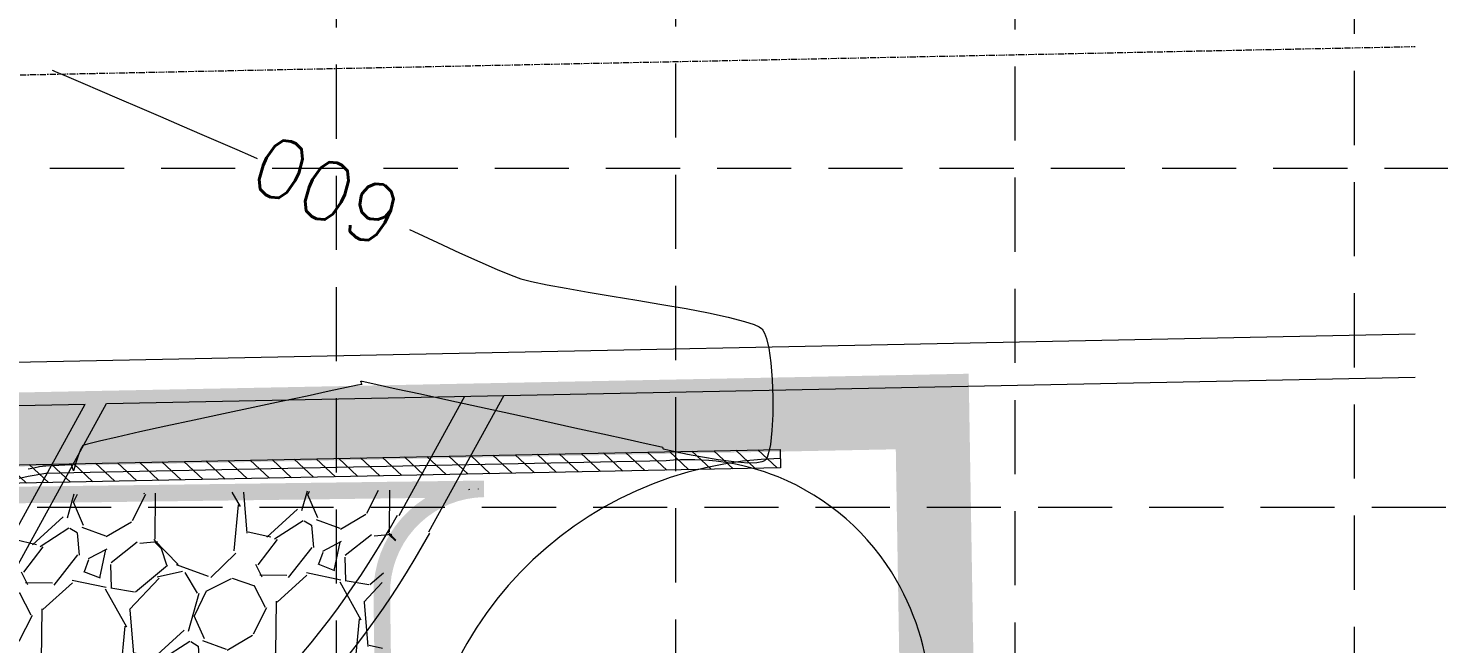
# Model space of a CAD drawing. Extents: x 2140663 to 2528301, y 336313 to 7007653.
# Drawn here: x 2528110.2 to 2528224.4, y 7007476.2 to 7007526 of the extents above; entities that cross this region are included whole.
import ezdxf

# ---------------------------------------------------------------- set-up
doc = ezdxf.new("R2010")
doc.units = 0
doc.header["$MEASUREMENT"] = 0
doc.linetypes.add('HIDDEN', pattern=[0.375, 0.25, -0.125])
doc.linetypes.add('xdrc002pt$0$CL', pattern=[0.7000000000000001, 0.5, -0.05, 0.1, -0.05])
for name, color, linetype in [('1 EXISTING CONTOURS', 43, 'Continuous'), ('CONSTRUCTION ENTRANCE', 254, 'HIDDEN'), ('GRID', 254, 'HIDDEN'), ('LIMITS OF DISTURBANCE', 1, 'HIDDEN'), ('xdrc002ar$0$C-PVMT-SAWCUT-N', 2, 'Continuous'), ('xdrc002ar$0$C-PVMT-SAWCUT-PATT-N', 7, 'Continuous'), ('xdrc002ar$0$xdrc002ar$0$C-PKNG-FACE-N', 1, 'Continuous'), ('xdrc002bs$0$C-STRM-PIPE-E', 5, 'Continuous'), ('xdrc002bs$0$v-pave-exst', 6, 'Continuous'), ('xdrc002pt$0$V-RWAY-CNTR-E', 2, 'xdrc002pt$0$CL'), ('xdrc002STM$0$C-STRM-PIPE-N', 5, 'Continuous')]:
    doc.layers.add(name, color=color, linetype=linetype)
doc.styles.add('L200', font='simplex', dxfattribs={"height": 12})

msp = doc.modelspace()

# ---------------------------------------------------------------- hatches: boundary and pattern name
at = {"layer": 'CONSTRUCTION ENTRANCE', "lineweight": 0}
h = msp.add_hatch(dxfattribs=at)
h.set_pattern_fill('GRAVEL', color=4, scale=13.41771213747483, angle=46.820067025844, style=0)
h.set_pattern_definition([(274.8328670258439, (2536502.560709004, 6988757.099675195), (14.60575907442651, -160.9091231494942), [1.805165320127311, -178.7116887176952]), (231.7897670258439, (2536502.712793074, 6988755.30092454), (100.3953443141131, 126.5932506455939), [3.097720365754542, -306.6742222857146]), (179.330467025844, (2536500.79670438, 6988752.866901211), (199.4436801400255, -3.155022489183131), [2.184242523435255, -216.2402781743329]), (314.093767025844, (2536499.661945657, 6988746.755613831), (-186.5045603741198, 193.4168665102504), [2.820912964358433, -279.2703298006364]), (339.653767025844, (2536501.624833944, 6988744.729628506), (-163.3198950591322, 61.25788960381504), [2.766128445701122, -273.8470918203508]), (44.093767025844, (2536504.218382755, 6988743.767863453), (-193.4168665102504, -186.5045603741197), [2.820912964358432, -279.2703298006363]), (84.51426702584396, (2536506.244368077, 6988745.73075174), (-21.51827288110513, -219.0122793370093), [3.73051308786999, -369.320500509462]), (119.075367025844, (2536506.600994346, 6988749.444176456), (-150.9832217295242, 270.4860781968358), [3.521988423541493, -348.6769746900169]), (168.249667025844, (2536504.889447845, 6988752.522328499), (-200.6490630770229, 41.08660048728137), [2.830466375400297, -280.2164797720083]), (222.056467025844, (2536502.118293217, 6988753.098748028), (110.7821607532732, 98.44584011868443), [3.231414449492337, -158.3392409365638]), (269.217467025844, (2536499.719015923, 6988750.934146815), (-2.552319228480662, -218.4096170139132), [4.178919609792264, -413.7133499768134]), (185.6341670258433, (2536508.849602195, 6988756.350261994), (-122.977254306137, -13.40042767096281), [1.426316217925709, -141.2059093716913]), (218.289267025844, (2536507.430170287, 6988756.210231473), (138.9298636150644, 108.8326490136924), [2.713557849546497, -268.6428711552858]), (271.820067025844, (2536505.300315109, 6988754.528818858), (9.784310562034927, -9.181632602815903), [1.897546268193811, -17.07795666688071]), (250.0186670258439, (2536503.483484123, 6988754.945712905), (26.33951829955445, 67.28480672745151), [1.021866120965807, -101.1643836973872]), (338.6214670258439, (2536503.134299263, 6988753.985362485), (-38.53455421391525, 17.76058513279236), [1.445127850342452, -70.8114659324622]), (77.78386702584397, (2536504.479995212, 6988753.458571807), (7.976231757782472, 47.7161855784231), [2.347146966496334, -75.89088845693679]), (208.385167025844, (2536504.976652, 6988755.752564617), (28.14755542434317, 10.38700422022133), [1.697219825981319, -40.73331607668808]), (63.20956702584396, (2536497.808954007, 6988748.310464114), (62.4634665272159, 125.3879192018091), [2.37761859076054, -235.3848442823397]), (117.166267025844, (2536498.880615684, 6988750.432877881), (70.90092836322366, -140.1351306216062), [1.994690504069145, -197.4739439537691]), (340.0186670258439, (2536503.019790491, 6988757.588890572), (-67.28480672745151, 26.33951829955445), [2.043718824219476, -100.1425309941335]), (30.43056702584394, (2536504.940491331, 6988756.890520853), (-121.1691690741973, -70.29827450389251), [2.377618590760539, -235.3848442823396]), (26.264067025844, (2536503.875224673, 6988742.617853662), (-65.47674164009656, -30.55833295526075), [2.292818650051698, -112.3481675233817]), (341.595167025844, (2536505.931343891, 6988743.632445083), (-153.5354934499215, 52.07649754670328), [1.92112118841937, -190.1912794254725]), (113.621467025844, (2536512.895914325, 6988748.505103883), (-30.55826334498828, 65.4767743703171), [2.04371882421948, -100.1425309941337]), (64.17406702584398, (2536512.077009052, 6988750.377590501), (-80.2240290934348, -163.9224862693096), [2.249224503317043, -222.6726220313409]), (116.264067025844, (2536508.396915742, 6988743.710793192), (30.55833295526072, -65.47674164009656), [1.146409325025849, -113.4945768484076]), (148.129967025844, (2536512.345016537, 6988747.918045431), (-48.31884551817854, 26.94224158635469), [0.6841691418898413, -67.73299998362491]), (212.7838670258439, (2536511.763984859, 6988748.279283845), (37.32918282470244, 20.17131602002476), [2.76612844570112, -52.55650755688198]), (232.8290670258439, (2536509.438443532, 6988746.781503825), (82.0319944722898, 107.0246964006414), [2.563453903864566, -253.7815742043644]), (350.5101670258439, (2536505.360582887, 6988752.63222513), (-28.7502527562006, 8.578934871238934), [1.935129279890894, -46.44311613509359]), (39.97726702584394, (2536507.269230172, 6988752.313174163), (175.6563934434901, 147.9698889174732), [3.378499409943308, -334.4708646227659]), (107.765467025844, (2536509.858166838, 6988754.483802154), (31.76363720677208, -103.4086422652588), [1.381433970825854, -136.7623656431236]), (136.820067025844, (2536509.436660649, 6988755.799364209), (-18.9659372958614, -0.6026777727210184), [0.8050627282484895, -12.61264940922634]), (167.0764670258439, (2536508.961281709, 6988746.861266569), (105.2166488676727, -25.13425077167035), [1.864042240986553, -184.5407722370029]), (94.83286702584392, (2536507.144450726, 6988747.278160612), (-14.60575907442654, 160.9091231494942), [3.610330640254623, -176.9065233975678]), (46.82006702584399, (2536506.840282574, 6988750.875661921), (-0.6026777727210209, 18.96593729586141), [3.488605155743457, -9.929106981731373]), (12.12486702584397, (2536509.227506312, 6988753.41958188), (-160.3064818828094, -33.57153178998048), [2.121528136904696, -210.0311245410191]), (300.8746670258439, (2536511.301705857, 6988753.86519518), (29.95560263123791, -46.51082666028691), [1.953645722640611, -95.72877458651134]), (254.466067025844, (2536512.304243722, 6988752.188394711), (-76.60777616197753, -277.7181705628543), [3.180869927870449, -314.9066461499475]), (222.246167025844, (2536511.452375304, 6988749.123710857), (-129.1454486938804, -118.0144213807274), [3.365148786366548, -333.1493675720606])])
edge = h.paths.add_edge_path()
edge.add_line((2528147.118312463, 7007488.756027736), (2528096.800879529, 7007488.093540034))
edge.add_arc((2528096.911294121, 7007479.707302898), 8.3869639730208, 0.7933781100293231, 90.75432216880569, ccw=False)
edge.add_line((2528105.297454044, 7007479.823433982), (2528106.31629737, 7007402.968802542))
edge.add_line((2528106.31629737, 7007402.968802542), (2528139.88639136, 7007403.41079199))
edge.add_line((2528139.88639136, 7007403.41079199), (2528138.84256713, 7007480.25365951))
edge.add_arc((2528147.228727057, 7007480.369790596), 8.386963977049277, 90.75432218437521, 180.7933781223564, ccw=False)
at = {"layer": 'xdrc002ar$0$C-PVMT-SAWCUT-PATT-N', "lineweight": 0}
h = msp.add_hatch(dxfattribs=at)
h.set_pattern_fill('ANSI31', scale=9.999996000000001, angle=91.78437573754852, style=0)
h.set_pattern_definition([(136.7843757375485, (1.012731676921248, -9.984526421874762), (-0.8559319906829769, -0.9109770454439162), [])])
h.paths.add_polyline_path([(2528171.098114824, 7007490.45111734), (2527875.342229442, 7007484.487189103), (2527875.311988047, 7007485.986883625), (2528171.06787343, 7007491.950811863)])

# ---------------------------------------------------------------- linework, layer by layer
at = {"layer": '1 EXISTING CONTOURS', "color": 43, "lineweight": 0, "extrusion": (0.3959397147435685, 0.9182765064449715, 0), "elevation": 7435823.436969937}
msp.add_lwpolyline([(453050.5112731801, 600), (453050.4365870822, 600)], dxfattribs=at)
at = {"layer": '1 EXISTING CONTOURS', "color": 43, "lineweight": 0, "extrusion": (-0.3954600992660905, -0.9184831571065709, 0), "elevation": -7436059.02439904}
msp.add_lwpolyline([(-449167.0842088438, 600), (-449166.8832259709, 600)], dxfattribs=at)
at = {"layer": '1 EXISTING CONTOURS', "color": 43, "lineweight": 0, "extrusion": (-0.3950865342539143, -0.9186439084058798, 0), "elevation": -7436241.078405721}
msp.add_lwpolyline([(-446142.7206226923, 600), (-446142.2979141208, 600)], dxfattribs=at)
at = {"layer": '1 EXISTING CONTOURS', "color": 43, "lineweight": 0, "extrusion": (-0.3948795813540778, -0.91873288622408, 0), "elevation": -7436341.392180887}
msp.add_lwpolyline([(-444467.1248743054, 600), (-444466.3567779269, 600)], dxfattribs=at)
at = {"layer": '1 EXISTING CONTOURS', "color": 43, "lineweight": 0, "extrusion": (-0.3948093516295406, -0.918763068405485, 0), "elevation": -7436375.345767588}
msp.add_lwpolyline([(-443897.9164518444, 600.0000000000007), (-443896.6744500017, 600.0000000000007)], dxfattribs=at)
at = {"layer": '1 EXISTING CONTOURS', "color": 43, "lineweight": 0, "extrusion": (-0.39484332116522, -0.9187484703286417, 0), "elevation": -7436358.928310031}
msp.add_lwpolyline([(-444171.6223166813, 600), (-444170.1277218936, 600)], dxfattribs=at)
at = {"layer": '1 EXISTING CONTOURS', "color": 43, "lineweight": 0, "extrusion": (-0.3949497626408347, -0.9187027185058007, 0), "elevation": -7436307.417851634}
msp.add_lwpolyline([(-445031.6845141677, 600), (-445030.0022641825, 600)], dxfattribs=at)
at = {"layer": '1 EXISTING CONTOURS', "color": 43, "lineweight": 0, "elevation": 600}
for points in [[(2528117.576708034, 7007520.334187436), (2528119.234806336, 7007519.621013106)], [(2528119.234806336, 7007519.621013106), (2528120.945795014, 7007518.884572043)], [(2528122.649953776, 7007518.150367613), (2528124.287562332, 7007517.443903181)], [(2528124.287562332, 7007517.443903181), (2528125.79890039, 7007516.790682112)], [(2528125.79890039, 7007516.790682112), (2528127.124247658, 7007516.216207771)], [(2528143.341688612, 7007508.696023515), (2528145.142756431, 7007507.873335517)], [(2528149.314007934, 7007506.054534812), (2528150.104276158, 7007505.759803152)], [(2528153.760340145, 7007504.990082597), (2528155.539982629, 7007504.686225237)], [(2528161.516620226, 7007503.689279795), (2528163.472556775, 7007503.341954038)], [(2528169.379913945, 7007501.858749805), (2528169.560307034, 7007501.735039161)], [(2528169.80544331, 7007501.364537188), (2528169.967861332, 7007500.919040777)], [(2528169.967861332, 7007500.919040777), (2528170.149975745, 7007500.147119032)], [(2528170.149975745, 7007500.147119032), (2528170.322669482, 7007498.960372369)], [(2528135.97786034, 7007496.947233787), (2528134.579741908, 7007496.649916806)], [(2528137.215826547, 7007497.215493076), (2528136.888728974, 7007497.142318836)], [(2528137.120973913, 7007497.46059444), (2528137.120372457, 7007497.450195997)], [(2528137.120372457, 7007497.450195997), (2528137.137535646, 7007497.404933424)], [(2528137.136425915, 7007497.458084232), (2528137.120973913, 7007497.46059444)], [(2528137.253626422, 7007497.434069368), (2528137.136425915, 7007497.458084232)], [(2528137.184249351, 7007497.308142259), (2528137.215826547, 7007497.215493076)], [(2528130.707840701, 7007495.827302583), (2528128.427100452, 7007495.341363103)], [(2528149.354055471, 7007494.796001664), (2528146.752168716, 7007495.365462088)], [(2528170.487032644, 7007496.185749803), (2528170.479828356, 7007494.775954089)], [(2528123.658646978, 7007494.318613815), (2528121.363976278, 7007493.821161772)], [(2528126.045195456, 7007494.83190722), (2528123.658646978, 7007494.318613815)], [(2528154.450822797, 7007493.679302112), (2528151.955877567, 7007494.226132576)], [(2528158.692833833, 7007492.748546224), (2528156.732078955, 7007493.178957565)], [(2528115.996443489, 7007492.62064262), (2528115.034496538, 7007492.383344836)], [(2528161.225590927, 7007492.191312317), (2528160.226275226, 7007492.411515377)], [(2528161.605207613, 7007492.058833005), (2528161.583968729, 7007492.111384333)], [(2528161.625141058, 7007491.999784618), (2528161.605207613, 7007492.058833005)], [(2528161.636092992, 7007491.972390388), (2528161.625141058, 7007491.999784618)], [(2528161.640019083, 7007491.966548944), (2528161.636092992, 7007491.972390388)], [(2528161.651430783, 7007491.963513075), (2528161.640019083, 7007491.966548944)], [(2528161.735651374, 7007491.943412107), (2528161.651430783, 7007491.963513075)], [(2528162.001896914, 7007491.882369596), (2528161.735651374, 7007491.943412107)], [(2528113.776146335, 7007490.570040452), (2528113.721965862, 7007490.705899616)], [(2528164.782119811, 7007491.317489818), (2528163.579903158, 7007491.547084416)], [(2528166.073542912, 7007491.101092326), (2528164.782119811, 7007491.317489818)], [(2528167.341019745, 7007490.932742136), (2528166.073542912, 7007491.101092326)], [(2528169.799404782, 7007491.013618067), (2528169.608157496, 7007490.933278208)], [(2528169.868245441, 7007491.064477279), (2528169.799404782, 7007491.013618067)], [(2528169.920627294, 7007491.122661911), (2528169.868245441, 7007491.064477279)], [(2528111.444083029, 7007490.591628915), (2528111.352635215, 7007490.568872956)], [(2528111.645947396, 7007490.60166956), (2528111.444083029, 7007490.591628915)], [(2528113.868051675, 7007490.275008698), (2528113.829330833, 7007490.388394301)], [(2528113.890842603, 7007490.233658893), (2528113.868051675, 7007490.275008698)], [(2528113.900837776, 7007490.227928192), (2528113.890842603, 7007490.233658893)], [(2528113.908084077, 7007490.23616259), (2528113.900837776, 7007490.227928192)], [(2528113.987088017, 7007490.486594979), (2528113.931589709, 7007490.29820775)]]:
    msp.add_lwpolyline(points, dxfattribs=at)
at = {"layer": '1 EXISTING CONTOURS', "color": 43, "lineweight": 0, "extrusion": (-0.3956717478192118, -0.9183920012596418, 0), "elevation": -7435955.325587923}
msp.add_lwpolyline([(-450871.1900996529, 600), (-450869.3345099273, 600)], dxfattribs=at)
at = {"layer": '1 EXISTING CONTOURS', "color": 43, "lineweight": 0, "extrusion": (0.3993096688003939, 0.9168161148248432, 0), "elevation": 7434109.396584321}
msp.add_lwpolyline([(480341.2915712725, 600.0000000000007), (480340.1139783286, 600.0000000000007)], dxfattribs=at)
at = {"layer": '1 EXISTING CONTOURS', "color": 43, "lineweight": 0, "extrusion": (-0.4025609662894824, -0.9153931769573546, 0), "elevation": -7432357.833953722}
msp.add_lwpolyline([(-506721.0016831663, 600.0000000000003), (-506720.4001420569, 600.0000000000003)], dxfattribs=at)
at = {"layer": '1 EXISTING CONTOURS', "color": 43, "lineweight": 0, "extrusion": (0.4222368369937093, 0.906485550621491, 0), "elevation": 7419680.620430839}
msp.add_lwpolyline([(667105.3953879992, 600), (667105.0037311967, 600)], dxfattribs=at)
at = {"layer": '1 EXISTING CONTOURS', "color": 43, "lineweight": 0, "extrusion": (0.4194669293722335, 0.9077706181426175, 0), "elevation": 7421683.025180017}
msp.add_lwpolyline([(644446.0170991844, 600.0000000000007), (644443.9112323937, 600.0000000000007)], dxfattribs=at)
at = {"layer": '1 EXISTING CONTOURS', "color": 43, "lineweight": 0, "extrusion": (0.4096035522502284, 0.9122636296509876, 0), "elevation": 7428231.798414126}
msp.add_lwpolyline([(563965.2531241747, 600), (563963.462367536, 600)], dxfattribs=at)
at = {"layer": '1 EXISTING CONTOURS', "color": 43, "lineweight": 0, "extrusion": (-0.4003714255909007, -0.9163529459604035, 0), "elevation": -7433547.540396323}
msp.add_lwpolyline([(-488930.8770411098, 600.0000000000003), (-488929.3390234681, 600.0000000000003)], dxfattribs=at)
at = {"layer": '1 EXISTING CONTOURS', "color": 43, "lineweight": 0, "extrusion": (-0.3842117278263081, -0.9232450098433911, 0), "elevation": -7440989.612434503}
msp.add_lwpolyline([(-358265.9927093429, 600.0000000000003), (-358264.7706693178, 600.0000000000003)], dxfattribs=at)
at = {"layer": '1 EXISTING CONTOURS', "color": 43, "lineweight": 0, "extrusion": (-0.2562156101205484, -0.9666196569129738, 0), "elevation": -7421344.334800054}
msp.add_lwpolyline([(648327.2227486968, 600.0000000000007), (648328.1161269103, 600.0000000000007)], dxfattribs=at)
at = {"layer": '1 EXISTING CONTOURS', "color": 43, "lineweight": 0, "extrusion": (-0.2030792681574142, -0.9791623005634199, 0), "elevation": -7374900.285191525}
msp.add_lwpolyline([(1052391.023009732, 600), (1052392.293046985, 600)], dxfattribs=at)
at = {"layer": '1 EXISTING CONTOURS', "color": 43, "lineweight": 0, "extrusion": (-0.1796725580272176, -0.9837264720906702, 0), "elevation": -7347708.015258165}
msp.add_lwpolyline([(1227953.858047479, 600), (1227955.43260554, 600)], dxfattribs=at)
at = {"layer": '1 EXISTING CONTOURS', "color": 43, "lineweight": 0, "extrusion": (-0.1634862757143546, -0.9865456085012239, 0), "elevation": -7326541.708405627}
msp.add_lwpolyline([(1348509.902376053, 600), (1348511.86447157, 600)], dxfattribs=at)
at = {"layer": '1 EXISTING CONTOURS', "color": 43, "lineweight": 0, "extrusion": (-0.1631981845166024, -0.9865933065708915, 0), "elevation": -7326147.612921774}
msp.add_lwpolyline([(1350651.253028871, 600), (1350653.297536087, 600)], dxfattribs=at)
at = {"layer": '1 EXISTING CONTOURS', "color": 43, "lineweight": 0, "extrusion": (0.1668645810519566, 0.9859798231152375, 0), "elevation": 7331117.86033798}
msp.add_lwpolyline([(-1323410.02501038, 600.0000000000003), (-1323412.077632249, 600.0000000000003)], dxfattribs=at)
at = {"layer": '1 EXISTING CONTOURS', "color": 43, "lineweight": 0, "extrusion": (-0.1885243182402322, -0.9820685217600937, 0), "elevation": -7358468.743325344}
msp.add_lwpolyline([(1161744.974153663, 600.0000000000007), (1161746.820639425, 600.0000000000007)], dxfattribs=at)
at = {"layer": '1 EXISTING CONTOURS', "color": 43, "lineweight": 0, "extrusion": (-0.2111802135359208, -0.9774471430266309, 0), "elevation": -7383362.266023184}
msp.add_lwpolyline([(991301.957239527, 600.0000000000007), (991303.5902288274, 600.0000000000007)], dxfattribs=at)
at = {"layer": '1 EXISTING CONTOURS', "color": 43, "lineweight": 0, "extrusion": (-0.2505577968707481, -0.9681016426115995, 0), "elevation": -7417426.749192666}
msp.add_lwpolyline([(691738.0860532704, 600.0000000000007), (691739.4333209994, 600.0000000000007)], dxfattribs=at)
at = {"layer": '1 EXISTING CONTOURS', "color": 43, "lineweight": 0, "extrusion": (-0.3173796415899397, -0.9482985622177447, 0), "elevation": -7447593.479534061}
msp.add_lwpolyline([(173419.6841535368, 600.0000000000003), (173420.5099703651, 600.0000000000003)], dxfattribs=at)
at = {"layer": '1 EXISTING CONTOURS', "color": 43, "lineweight": 0, "extrusion": (-0.421164633489232, -0.9069842068624353, 0), "elevation": -7420469.045735386}
msp.add_lwpolyline([(-658302.7046576114, 600), (-658302.2521603298, 600)], dxfattribs=at)
at = {"layer": '1 EXISTING CONTOURS', "color": 43, "lineweight": 0, "extrusion": (0.7089440755794255, 0.7052647004500039, 0), "elevation": 6734474.443905188}
msp.add_lwpolyline([(3184898.092031799, 600), (3184898.006331774, 600)], dxfattribs=at)
at = {"layer": '1 EXISTING CONTOURS', "color": 43, "lineweight": 0, "extrusion": (0.8052378397497925, 0.592951955418892, 0), "elevation": 6190889.664299412}
msp.add_lwpolyline([(4143622.389989099, 600), (4143622.281974006, 600)], dxfattribs=at)
at = {"layer": '1 EXISTING CONTOURS', "color": 43, "lineweight": 0, "extrusion": (0.8793225041332642, 0.4762267671234008, 0), "elevation": 5560236.324642885}
msp.add_lwpolyline([(4957871.767736893, 600.0000000000007), (4957871.514396843, 600.0000000000007)], dxfattribs=at)
at = {"layer": '1 EXISTING CONTOURS', "color": 43, "lineweight": 0, "extrusion": (0.9965669094983338, 0.08279127304818909, 0), "elevation": 3099650.644961221}
msp.add_lwpolyline([(6774131.142754622, 600), (6774129.787967074, 600)], dxfattribs=at)
at = {"layer": '1 EXISTING CONTOURS', "color": 43, "lineweight": 0, "extrusion": (0.9993292915560981, 0.03661921678555244, 0), "elevation": 2783083.843689272}
msp.add_lwpolyline([(6910218.001194107, 600.0000000000007), (6910216.575751926, 600.0000000000007)], dxfattribs=at)
at = {"layer": '1 EXISTING CONTOURS', "color": 43, "lineweight": 0, "extrusion": (0.2077227466877797, -0.9781877429760018, 0), "elevation": -6329496.272993669}
msp.add_lwpolyline([(3928606.710023453, 600), (3928604.881287629, 600)], dxfattribs=at)
at = {"layer": '1 EXISTING CONTOURS', "color": 43, "lineweight": 0, "extrusion": (0.2094253348217543, -0.9778246413006763, 0), "elevation": -6322647.465206137}
msp.add_lwpolyline([(3939621.981673026, 600), (3939621.050147479, 600)], dxfattribs=at)
at = {"layer": '1 EXISTING CONTOURS', "color": 43, "lineweight": 0, "extrusion": (0.900599223464484, 0.4346504787702051, 0), "elevation": 5322650.444911608}
msp.add_lwpolyline([(5212090.704085824, 600), (5212090.596611642, 600)], dxfattribs=at)
at = {"layer": '1 EXISTING CONTOURS', "color": 43, "lineweight": 0, "extrusion": (-0.2083918920433431, -0.9780454076016081, 0), "elevation": -7380493.989800069}
msp.add_lwpolyline([(1012327.769147222, 600), (1012327.381921277, 600)], dxfattribs=at)
at = {"layer": '1 EXISTING CONTOURS', "color": 43, "lineweight": 0, "extrusion": (-0.2110909427416098, -0.977466425966876, 0), "elevation": -7383260.349168943}
msp.add_lwpolyline([(991951.3006774867, 600), (991950.4332632872, 600)], dxfattribs=at)
at = {"layer": '1 EXISTING CONTOURS', "color": 43, "lineweight": 0, "extrusion": (-0.2123502859394059, -0.9771936123724165, 0), "elevation": -7384532.402675909}
msp.add_lwpolyline([(982438.316061822, 600), (982436.7462364498, 600)], dxfattribs=at)
at = {"layer": '1 EXISTING CONTOURS', "color": 43, "lineweight": 0, "extrusion": (-0.2130010446921258, -0.9770519714734028, 0), "elevation": -7385185.063766461}
msp.add_lwpolyline([(977522.0454064813, 600.0000000000007), (977520.0381360902, 600.0000000000007)], dxfattribs=at)
at = {"layer": '1 EXISTING CONTOURS', "color": 43, "lineweight": 0, "extrusion": (-0.2133722881074164, -0.9769709651099187, 0), "elevation": -7385555.968026518}
msp.add_lwpolyline([(974718.0982795805, 600.0000000000007), (974715.7629190278, 600.0000000000007)], dxfattribs=at)
at = {"layer": '1 EXISTING CONTOURS', "color": 43, "lineweight": 0, "extrusion": (0.2091552624291754, -0.9778824449790388, 0), "elevation": -6323735.312966521}
msp.add_lwpolyline([(3937866.934608025, 600), (3937864.498829566, 600)], dxfattribs=at)
at = {"layer": '1 EXISTING CONTOURS', "color": 43, "lineweight": 0, "extrusion": (0.2079015135885781, -0.9781497639153109, 0), "elevation": -6328778.188403708}
msp.add_lwpolyline([(3929761.573569483, 600.0000000000007), (3929759.443983283, 600.0000000000007)], dxfattribs=at)
at = {"layer": '1 EXISTING CONTOURS', "color": 43, "lineweight": 0, "extrusion": (-0.2136194464218479, -0.9769169525146052, 0), "elevation": -7385802.326858918}
msp.add_lwpolyline([(972852.1398646829, 600), (972849.5857691672, 600)], dxfattribs=at)
at = {"layer": '1 EXISTING CONTOURS', "color": 43, "lineweight": 0, "extrusion": (-0.2139550286057429, -0.9768435113846617, 0), "elevation": -7386136.089902537}
msp.add_lwpolyline([(970320.2062866695, 600), (970317.5427872806, 600)], dxfattribs=at)
at = {"layer": '1 EXISTING CONTOURS', "color": 43, "lineweight": 0, "extrusion": (0.9987239278761544, -0.0505026324821394, 0), "elevation": 2171047.418664197}
msp.add_lwpolyline([(7126231.971807466, 600), (7126230.664073501, 600)], dxfattribs=at)
at = {"layer": '1 EXISTING CONTOURS', "color": 43, "lineweight": 0, "extrusion": (0.2179454350868579, -0.9759609558403454, 0), "elevation": -6288047.865347059}
msp.add_lwpolyline([(3994596.87627343, 600.0000000000003), (3994595.010060094, 600.0000000000003)], dxfattribs=at)
at = {"layer": '1 EXISTING CONTOURS', "color": 43, "lineweight": 0, "extrusion": (0.214221242810217, -0.9767851652890958, 0), "elevation": -6303238.709799762}
msp.add_lwpolyline([(3970585.479736654, 600), (3970583.323406141, 600)], dxfattribs=at)
at = {"layer": '1 EXISTING CONTOURS', "color": 43, "lineweight": 0, "extrusion": (0.2142361329315448, 0.9767818995797054, 0), "elevation": 7386415.020359449}
msp.add_lwpolyline([(-968199.494991255, 600.0000000000007), (-968197.1595096511, 600.0000000000007)], dxfattribs=at)
at = {"layer": '1 EXISTING CONTOURS', "color": 43, "lineweight": 0, "extrusion": (0.9938227214528719, -0.1109792697939913, 0), "elevation": 1734866.692549363}
msp.add_lwpolyline([(7244780.73724476, 600), (7244779.617030283, 600)], dxfattribs=at)
at = {"layer": '1 EXISTING CONTOURS', "color": 43, "lineweight": 0, "extrusion": (0.9379617782101958, -0.3467386661691593, 0), "elevation": -58493.68240025174}
msp.add_lwpolyline([(7449354.636212477, 600.0000000000007), (7449354.084699727, 600.0000000000007)], dxfattribs=at)
at = {"layer": '1 EXISTING CONTOURS', "color": 43, "lineweight": 0, "extrusion": (0.8523028282474643, -0.5230486487520768, 0), "elevation": -1510540.094080917}
msp.add_lwpolyline([(7294832.422382564, 600), (7294832.049548163, 600)], dxfattribs=at)
at = {"layer": '1 EXISTING CONTOURS', "color": 43, "lineweight": 0, "extrusion": (0.3027085920512747, -0.9530831591725537, 0), "elevation": -5913440.8359598}
msp.add_lwpolyline([(4530732.017001938, 600.0000000000003), (4530731.610465687, 600.0000000000003)], dxfattribs=at)
at = {"layer": '1 EXISTING CONTOURS', "color": 43, "lineweight": 0, "extrusion": (0.2245817958067268, -0.974455241143597, 0), "elevation": -6260719.080971291}
msp.add_lwpolyline([(4037292.637455783, 600.0000000000007), (4037291.159799631, 600.0000000000007)], dxfattribs=at)
at = {"layer": '1 EXISTING CONTOURS', "color": 43, "lineweight": 0, "extrusion": (-0.2146635684124957, -0.9766880527560547, 0), "elevation": -7386838.01379657}
msp.add_lwpolyline([(964970.5617766818, 600.0000000000007), (964968.9917345496, 600.0000000000007)], dxfattribs=at)
at = {"layer": '1 EXISTING CONTOURS', "color": 43, "lineweight": 0, "extrusion": (-0.2176790593129104, -0.9760204030329727, 0), "elevation": -7389783.110193063}
msp.add_lwpolyline([(942152.9971688555, 600), (942152.6299861602, 600)], dxfattribs=at)
at = {"layer": '1 EXISTING CONTOURS', "color": 43, "lineweight": 0, "extrusion": (-0.2151049634439262, -0.9765909351933323, 0), "elevation": -7387273.24576137}
msp.add_lwpolyline([(961634.4005691246, 600.0000000000007), (961633.8085620324, 600.0000000000007)], dxfattribs=at)
at = {"layer": '1 EXISTING CONTOURS', "color": 43, "lineweight": 0, "extrusion": (0.9798563251781178, -0.199703735589585, 0), "elevation": 1077821.248531119}
msp.add_lwpolyline([(7371220.760258743, 600.0000000000007), (7371220.054026734, 600.0000000000007)], dxfattribs=at)
at = {"layer": '1 EXISTING CONTOURS', "color": 43, "lineweight": 0, "extrusion": (0.1265081595146867, -0.9919655667291113, 0), "elevation": -6631362.495919813}
msp.add_lwpolyline([(3394306.370799829, 600.0000000000003), (3394306.211033789, 600.0000000000003)], dxfattribs=at)
at = {"layer": '1 EXISTING CONTOURS', "color": 43, "lineweight": 0, "extrusion": (-0.01636209998294405, -0.9998661318817376, 0), "elevation": -7047917.875792134}
msp.add_lwpolyline([(2413118.024579668, 600), (2413117.880923725, 600)], dxfattribs=at)
at = {"layer": '1 EXISTING CONTOURS', "color": 43, "lineweight": 0, "extrusion": (0.9630920276482633, -0.2691723356520078, 0), "elevation": 548583.8446145384}
msp.add_lwpolyline([(7429356.959578861, 600.0000000000003), (7429356.568159663, 600.0000000000003)], dxfattribs=at)
at = {"layer": '1 EXISTING CONTOURS', "color": 43, "lineweight": 0, "extrusion": (0.9578965310812818, -0.2871136286254047, 0), "elevation": 409725.5899346212}
msp.add_lwpolyline([(7438307.786793039, 600.0000000000003), (7438307.200456815, 600.0000000000003)], dxfattribs=at)
at = {"layer": '1 EXISTING CONTOURS', "color": 43, "lineweight": 0, "extrusion": (-0.2036144002947964, -0.9790511610700384, 0), "elevation": -7375463.246530603}
msp.add_lwpolyline([(1048375.299348723, 600), (1048374.278097205, 600)], dxfattribs=at)
at = {"layer": '1 EXISTING CONTOURS', "color": 43, "lineweight": 0, "extrusion": (-0.07538149173943716, -0.9971547676780858, 0), "elevation": -7178130.018577771}
msp.add_lwpolyline([(1992740.131328395, 600), (1992738.997725185, 600)], dxfattribs=at)
at = {"layer": '1 EXISTING CONTOURS', "color": 43, "lineweight": 0, "extrusion": (0.02020465466926068, -0.9997958651293253, 0), "elevation": -6954979.603141268}
msp.add_lwpolyline([(2669237.046422459, 600), (2669236.316721125, 600)], dxfattribs=at)
at = {"layer": '1 EXISTING CONTOURS', "color": 43, "lineweight": 0, "extrusion": (0.1723429932977825, -0.9850370006558944, 0), "elevation": -6466925.533205396}
msp.add_lwpolyline([(3698032.570917086, 600), (3698032.157523955, 600)], dxfattribs=at)
at = {"layer": '1 EXISTING CONTOURS', "color": 43, "lineweight": 0, "extrusion": (0.8647969836985617, -0.5021216754790315, 0), "elevation": -1332259.461779524}
msp.add_lwpolyline([(7329506.297696193, 600.0000000000007), (7329506.102613539, 600.0000000000007)], dxfattribs=at)
at = {"layer": '1 EXISTING CONTOURS', "color": 43, "lineweight": 0, "extrusion": (0.9444743659682412, -0.3285851062189046, 0), "elevation": 85234.50505817728}
msp.add_lwpolyline([(7449115.303700064, 600), (7449114.90853891, 600)], dxfattribs=at)
at = {"layer": '1 EXISTING CONTOURS', "color": 43, "lineweight": 0, "extrusion": (0.1863818387526333, -0.9824773840568483, 0), "elevation": -6413506.96036046}
msp.add_lwpolyline([(3789880.52622407, 600.0000000000007), (3789880.061493008, 600.0000000000007)], dxfattribs=at)
at = {"layer": '1 EXISTING CONTOURS', "color": 43, "lineweight": 0, "extrusion": (0.1863881957269727, -0.9824761780794707, 0), "elevation": -6413482.438350761}
msp.add_lwpolyline([(3789922.489154707, 600.0000000000007), (3789922.023816699, 600.0000000000007)], dxfattribs=at)
at = {"layer": '1 EXISTING CONTOURS', "color": 43, "lineweight": 0, "extrusion": (0.1867045498455417, -0.9824161089207433, 0), "elevation": -6412261.725917813}
msp.add_lwpolyline([(3791987.69018255, 600), (3791987.47613487, 600)], dxfattribs=at)
at = {"layer": '1 EXISTING CONTOURS', "color": 43, "lineweight": 0, "extrusion": (0.04866972518911406, -0.9988149267256754, 0), "elevation": -6876143.712781784}
msp.add_lwpolyline([(2866168.769379865, 600.0000000000007), (2866168.290249832, 600.0000000000007)], dxfattribs=at)
at = {"layer": '1 EXISTING CONTOURS', "color": 43, "lineweight": 0, "extrusion": (0.0485162382629422, -0.998822393934384, 0), "elevation": -6876584.071335816}
msp.add_lwpolyline([(2865112.665009114, 600.0000000000007), (2865112.08912453, 600.0000000000007)], dxfattribs=at)
at = {"layer": '1 EXISTING CONTOURS', "color": 43, "lineweight": 0, "extrusion": (0.04854513539910606, -0.9988209898821122, 0), "elevation": -6876501.17723572}
msp.add_lwpolyline([(2865312.104195745, 600), (2865311.611818297, 600)], dxfattribs=at)
at = {"layer": '1 EXISTING CONTOURS', "color": 43, "lineweight": 0, "extrusion": (0.04902461050331765, -0.9987975708645863, 0), "elevation": -6875124.901352788}
msp.add_lwpolyline([(2868613.044199794, 600.0000000000003), (2868612.81559114, 600.0000000000003)], dxfattribs=at)
at = {"layer": '1 EXISTING CONTOURS', "color": 43, "lineweight": 0, "extrusion": (0.9597092423148536, 0.2809949647510608, 0), "elevation": 4395323.722313052}
msp.add_lwpolyline([(6014766.034815027, 600.0000000000007), (6014766.224087095, 600.0000000000007)], dxfattribs=at)
at = {"layer": '1 EXISTING CONTOURS', "color": 43, "lineweight": 0, "extrusion": (0.9351410839113415, -0.3542755328570144, 0), "elevation": -118439.1571497456}
msp.add_lwpolyline([(7448640.983201391, 600.0000000000007), (7448640.916852944, 600.0000000000007)], dxfattribs=at)
at = {"layer": 'CONSTRUCTION ENTRANCE', "color": 4, "lineweight": 0, "const_width": 1.341771213747483}
msp.add_lwpolyline([(2528147.118312463, 7007488.756027736), (2528096.800879529, 7007488.093540034, -0.4140139244211871), (2528105.297454044, 7007479.823433982), (2528106.31629737, 7007402.968802542), (2528139.88639136, 7007403.41079199), (2528138.84256713, 7007480.25365951, -0.4144132285109485)], format="xyb", close=True, dxfattribs=at)
at = {"layer": 'GRID', "color": 253, "linetype": 'HIDDEN', "lineweight": 0, "ltscale": 24}
for p, q in [((2528135.250571348, 7006032.092152752), (2528135.16522541, 7007625.178615601)), ((2528162.759365419, 7006032.184476493), (2528162.622697481, 7007625.178615601)), ((2528190.162709506, 7006031.94567379), (2528190.080169552, 7007625.178615601)), ((2528217.680234797, 7006031.586024903), (2528217.53764162, 7007625.178615601)), ((2527229.983776069, 7007514.580157942), (2528272.331315909, 7007514.733102113)), ((2527228.947377252, 7007487.275630045), (2528272.331315909, 7007487.275630045))]:
    msp.add_line(p, q, dxfattribs=at)
at = {"layer": 'LIMITS OF DISTURBANCE', "ltscale": 70, "const_width": 6}
msp.add_lwpolyline([(2527323.279507909, 7007478.034385583), (2527323.279507909, 7007463.102355542), (2527345.362386929, 7006446.874516389, 0.3527120601780434), (2527681.725039883, 7006131.321992346), (2528205.897920626, 7006144.525554366), (2528183.386823632, 7007495.015237641)], format="xyb", close=True, dxfattribs=at)
at = {"layer": 'xdrc002ar$0$C-PVMT-SAWCUT-N', "color": 7, "lineweight": 0}
msp.add_lwpolyline([(2528171.098114824, 7007490.45111734), (2527875.342229442, 7007484.487189103), (2527875.311988047, 7007485.986883625), (2528171.06787343, 7007491.950811863)], close=True, dxfattribs=at)
at = {"layer": 'xdrc002ar$0$xdrc002ar$0$C-PKNG-FACE-N', "color": 7, "lineweight": 0}
msp.add_arc((2528171.691954333, 7007461.207157782), 29.99998800000001, 91.16310880998755, 181.1631084898884, dxfattribs=at)
at = {"layer": 'xdrc002bs$0$C-STRM-PIPE-E', "color": 5, "lineweight": 0}
for p, q in [((2528023.087292813, 7007497.255254151), (2528222.469736997, 7007501.303288995)), ((2528116.575113762, 7007495.652603472), (2528222.469736997, 7007497.802567707)), ((2528100.628180963, 7007469.799412657), (2528114.843419826, 7007495.617445122)), ((2528102.361906982, 7007469.838261717), (2528116.575113762, 7007495.652603472)), ((2528108.098941922, 7007495.480512898), (2528114.843419826, 7007495.617445122))]:
    msp.add_line(p, q, dxfattribs=at)
at = {"layer": 'xdrc002bs$0$v-pave-exst', "color": 7, "lineweight": 0}
msp.add_lwpolyline([(2528183.225349537, 7007471.776440344, 0.1226207897309001), (2528180.507339451, 7007481.327716275, 0.1671299753214262), (2528170.907136317, 7007489.719461526, 0.1231038761917787), (2528161.857614242, 7007491.014662178), (2528113.925428705, 7007490.048129905), (2528111.650183792, 7007489.991711601), (2528110.231204921, 7007489.747365634), (2528104.199157014, 7007488.397636956), (2528093.284610411, 7007488.081800465), (2528090.6466021, 7007488.260826818), (2528088.48910452, 7007488.65582496), (2528086.115075067, 7007489.263514411), (2528083.965698682, 7007489.406665483)], format="xyb", dxfattribs=at)
at = {"layer": 'xdrc002pt$0$V-RWAY-CNTR-E', "color": 7, "lineweight": 0}
msp.add_line((2527284.938087328, 7007505.523501908), (2528222.469736997, 7007524.558080399), dxfattribs=at)
at = {"layer": 'xdrc002STM$0$C-STRM-PIPE-N', "color": 5, "lineweight": 0}
for p, q in [((2528145.535042362, 7007496.240572991), (2528140.209374087, 7007486.567976015)), ((2528148.709814579, 7007496.305029962), (2528142.618363937, 7007485.241602047))]:
    msp.add_line(p, q, dxfattribs=at)
for radius in [68.5, 71.5]:
    msp.add_arc((2528080.094127363, 7007519.667035461), radius, 271.1631086794752, 331.1631086811771, dxfattribs=at)

# ---------------------------------------------------------------- texts
at = {"layer": '1 EXISTING CONTOURS', "color": 43, "lineweight": 0, "insert": (2528138.961464529, 7007508.072727407, 600), "char_height": 4.8, "width": 17.6, "attachment_point": 1, "rotation": 154.78838482499552, "style": 'L200'}
msp.add_mtext('\\Ftxt.shx;\\W1.0000000000;\\T1.0000000000;\\o\\l600', dxfattribs=at)

doc.saveas('drawing.dxf')
